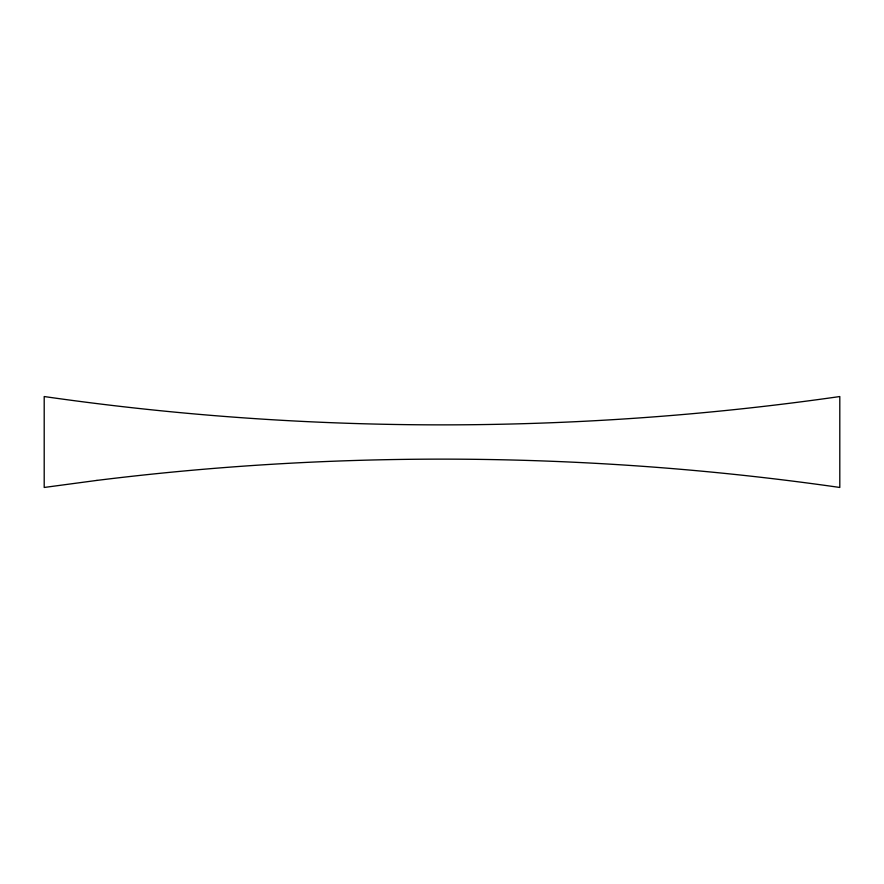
<?xml version="1.0" encoding="UTF-8"?>
<svg xmlns="http://www.w3.org/2000/svg" width="884" height="884" viewBox="0 0 884 884"><rect width="100%" height="100%" fill="white"/><g stroke="black" fill="none" stroke-linecap="round" stroke-linejoin="round"><path stroke-width="1.33" d="M96.953 480.399L44.2 487.46L44.2 396.54C307.621 434.309 576.379 434.309 839.8 396.54L839.8 487.46C593.938 452.221 343.434 449.846 96.953 480.399"/></g></svg>
